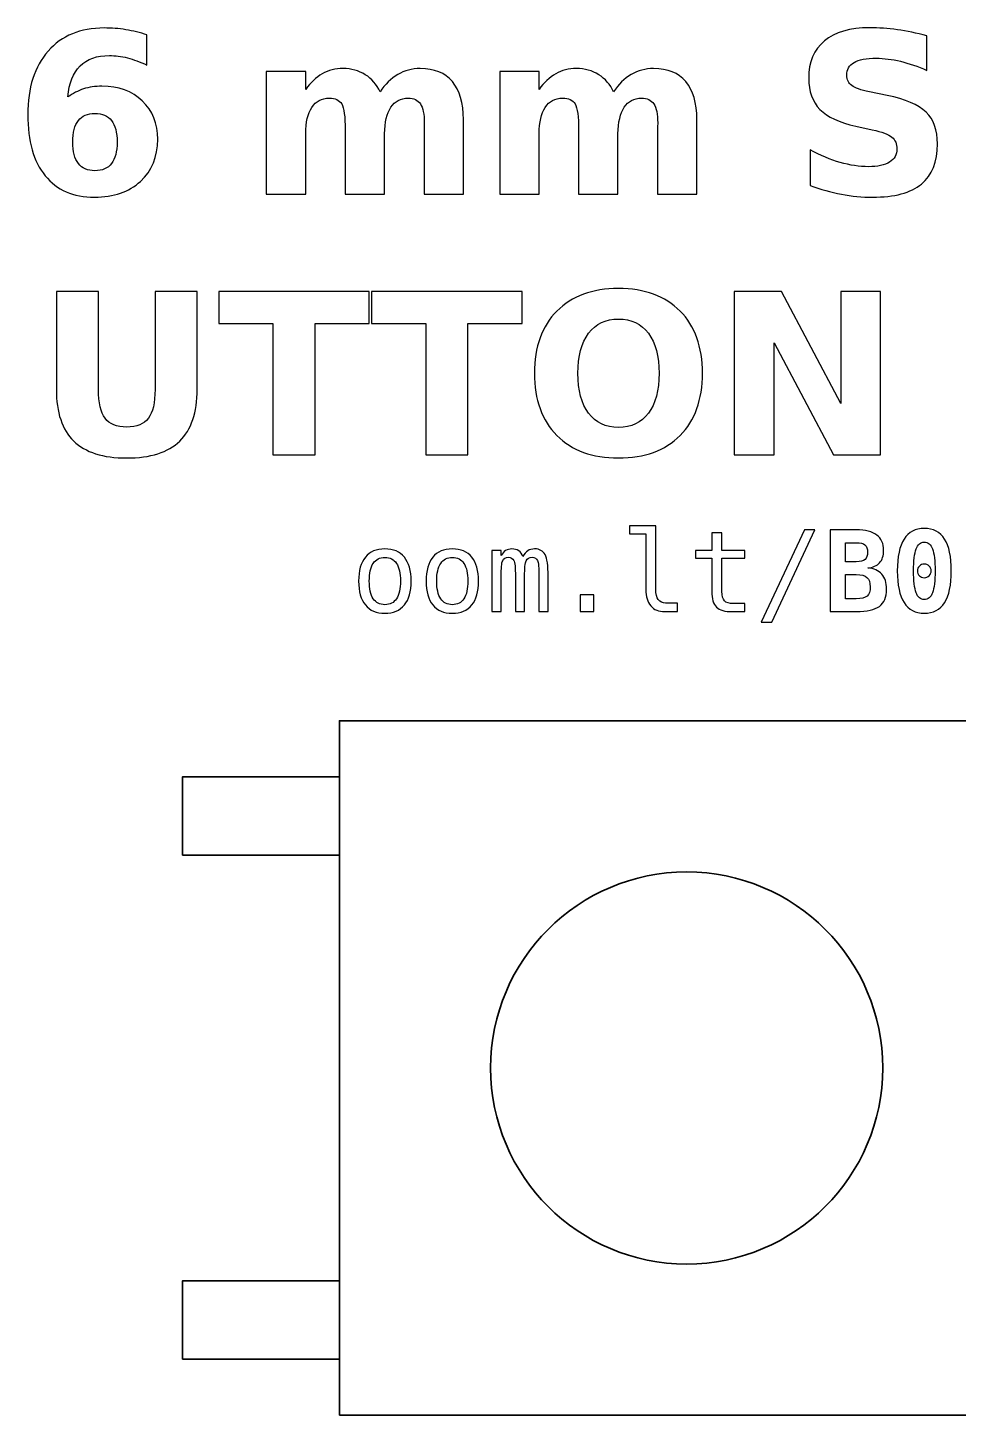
# Model space of a CAD drawing. Header units: centimetres. Extents: x -11.84 to -9.16, y -15.16 to -13.92.
# Drawn here: x -11.088 to -10.258, y -15.16 to -13.921 of the extents above; entities that cross this region are included whole.
import ezdxf

# ---------------------------------------------------------------- set-up
doc = ezdxf.new("R2010")
doc.units = ezdxf.units.CM
doc.header["$MEASUREMENT"] = 0
doc.layers.add('Layer 1', color=7, linetype='Continuous')

msp = doc.modelspace()

# ---------------------------------------------------------------- linework, layer by layer
at = {"layer": 'Layer 1', "color": 7, "lineweight": 35}
for points in [[(-10.81, -15.16), (-10.19, -15.16), (-10.19, -14.54), (-10.81, -14.54), (-10.81, -15.16)], [(-10.95, -14.66), (-10.81, -14.66), (-10.81, -14.59), (-10.95, -14.59), (-10.95, -14.66)], [(-10.95, -15.11), (-10.81, -15.11), (-10.81, -15.04), (-10.95, -15.04), (-10.95, -15.11)]]:
    msp.add_lwpolyline(points, close=True, dxfattribs=at)
at = {"layer": 'Layer 1', "color": 250, "lineweight": 35}
msp.add_ellipse((-10.5, -14.85), major_axis=(0, 0.175), ratio=1, dxfattribs=at)
at = {"layer": 'Layer 1', "color": 250}
for points, knots in [([(-10.98185, -13.92785), (-10.98185, -13.92785), (-10.98185, -13.95482), (-10.98185, -13.95482), (-10.98185, -13.95482), (-10.98805, -13.95188), (-10.99385, -13.94972), (-10.99931, -13.94832), (-10.99931, -13.94832), (-11.00478, -13.94692), (-11.01015, -13.94622), (-11.01535, -13.94622), (-11.01535, -13.94622), (-11.02655, -13.94622), (-11.03525, -13.94932), (-11.04151, -13.95555), (-11.04151, -13.95555), (-11.04775, -13.96175), (-11.05141, -13.97098), (-11.05245, -13.98322), (-11.05245, -13.98322), (-11.04815, -13.98005), (-11.04348, -13.97765), (-11.03848, -13.97605), (-11.03848, -13.97605), (-11.03348, -13.97445), (-11.02801, -13.97365), (-11.02208, -13.97365), (-11.02208, -13.97365), (-11.00718, -13.97365), (-10.99515, -13.97802), (-10.98601, -13.98675), (-10.98601, -13.98675), (-10.97685, -13.99545), (-10.97228, -14.00688), (-10.97228, -14.02102), (-10.97228, -14.02102), (-10.97228, -14.03665), (-10.97738, -14.04915), (-10.98761, -14.05858), (-10.98761, -14.05858), (-10.99781, -14.06798), (-11.01155, -14.07268), (-11.02871, -14.07268), (-11.02871, -14.07268), (-11.04765, -14.07268), (-11.06231, -14.06628), (-11.07271, -14.05348), (-11.07271, -14.05348), (-11.08308, -14.04072), (-11.08828, -14.02255), (-11.08828, -13.99905), (-11.08828, -13.99905), (-11.08828, -13.97498), (-11.08221, -13.95605), (-11.07008, -13.94228), (-11.07008, -13.94228), (-11.05791, -13.92852), (-11.04128, -13.92162), (-11.02011, -13.92162), (-11.02011, -13.92162), (-11.01341, -13.92162), (-11.00691, -13.92215), (-11.00058, -13.92318), (-11.00058, -13.92318), (-10.99428, -13.92422), (-10.98805, -13.92578), (-10.98185, -13.92785)], [0, 0, 0, 0, 0.0588235, 0.0588235, 0.0588235, 0.0588235, 0.1176471, 0.1176471, 0.1176471, 0.1176471, 0.1764706, 0.1764706, 0.1764706, 0.1764706, 0.2352941, 0.2352941, 0.2352941, 0.2352941, 0.2941176, 0.2941176, 0.2941176, 0.2941176, 0.3529412, 0.3529412, 0.3529412, 0.3529412, 0.4117647, 0.4117647, 0.4117647, 0.4117647, 0.4705882, 0.4705882, 0.4705882, 0.4705882, 0.5294118, 0.5294118, 0.5294118, 0.5294118, 0.5882353, 0.5882353, 0.5882353, 0.5882353, 0.6470588, 0.6470588, 0.6470588, 0.6470588, 0.7058824, 0.7058824, 0.7058824, 0.7058824, 0.7647059, 0.7647059, 0.7647059, 0.7647059, 0.8235294, 0.8235294, 0.8235294, 0.8235294, 0.8823529, 0.8823529, 0.8823529, 0.8823529, 0.9411765, 0.9411765, 0.9411765, 0.9411765, 1, 1, 1, 1]), ([(-10.28562, -13.92865), (-10.28562, -13.92865), (-10.28562, -13.95948), (-10.28562, -13.95948), (-10.28562, -13.95948), (-10.29362, -13.95592), (-10.30145, -13.95322), (-10.30905, -13.95138), (-10.30905, -13.95138), (-10.31668, -13.94955), (-10.32388, -13.94865), (-10.33065, -13.94865), (-10.33065, -13.94865), (-10.33962, -13.94865), (-10.34628, -13.94988), (-10.35058, -13.95235), (-10.35058, -13.95235), (-10.35488, -13.95485), (-10.35702, -13.95868), (-10.35702, -13.96388), (-10.35702, -13.96388), (-10.35702, -13.96778), (-10.35558, -13.97085), (-10.35268, -13.97302), (-10.35268, -13.97302), (-10.34978, -13.97518), (-10.34452, -13.97708), (-10.33688, -13.97865), (-10.33688, -13.97865), (-10.33688, -13.97865), (-10.32088, -13.98185), (-10.32088, -13.98185), (-10.32088, -13.98185), (-10.30465, -13.98512), (-10.29315, -13.99005), (-10.28632, -13.99672), (-10.28632, -13.99672), (-10.27948, -14.00335), (-10.27605, -14.01278), (-10.27605, -14.02502), (-10.27605, -14.02502), (-10.27605, -14.04112), (-10.28082, -14.05308), (-10.29035, -14.06092), (-10.29035, -14.06092), (-10.29988, -14.06875), (-10.31445, -14.07268), (-10.33405, -14.07268), (-10.33405, -14.07268), (-10.34332, -14.07268), (-10.35258, -14.07182), (-10.36188, -14.07005), (-10.36188, -14.07005), (-10.37118, -14.06828), (-10.38052, -14.06568), (-10.38982, -14.06225), (-10.38982, -14.06225), (-10.38982, -14.06225), (-10.38982, -14.03052), (-10.38982, -14.03052), (-10.38982, -14.03052), (-10.38052, -14.03545), (-10.37152, -14.03918), (-10.36282, -14.04168), (-10.36282, -14.04168), (-10.35412, -14.04418), (-10.34575, -14.04545), (-10.33768, -14.04545), (-10.33768, -14.04545), (-10.32948, -14.04545), (-10.32318, -14.04408), (-10.31882, -14.04135), (-10.31882, -14.04135), (-10.31445, -14.03862), (-10.31228, -14.03472), (-10.31228, -14.02962), (-10.31228, -14.02962), (-10.31228, -14.02508), (-10.31375, -14.02155), (-10.31672, -14.01908), (-10.31672, -14.01908), (-10.31968, -14.01662), (-10.32558, -14.01438), (-10.33445, -14.01245), (-10.33445, -14.01245), (-10.33445, -14.01245), (-10.34902, -14.00922), (-10.34902, -14.00922), (-10.34902, -14.00922), (-10.36358, -14.00608), (-10.37425, -14.00112), (-10.38098, -13.99428), (-10.38098, -13.99428), (-10.38772, -13.98745), (-10.39108, -13.97822), (-10.39108, -13.96665), (-10.39108, -13.96665), (-10.39108, -13.95212), (-10.38638, -13.94095), (-10.37702, -13.93315), (-10.37702, -13.93315), (-10.36765, -13.92532), (-10.35418, -13.92142), (-10.33658, -13.92142), (-10.33658, -13.92142), (-10.32858, -13.92142), (-10.32035, -13.92202), (-10.31188, -13.92322), (-10.31188, -13.92322), (-10.30342, -13.92442), (-10.29465, -13.92622), (-10.28562, -13.92865)], [0, 0, 0, 0, 0.0357143, 0.0357143, 0.0357143, 0.0357143, 0.0714286, 0.0714286, 0.0714286, 0.0714286, 0.1071429, 0.1071429, 0.1071429, 0.1071429, 0.1428571, 0.1428571, 0.1428571, 0.1428571, 0.1785714, 0.1785714, 0.1785714, 0.1785714, 0.2142857, 0.2142857, 0.2142857, 0.2142857, 0.25, 0.25, 0.25, 0.25, 0.2857143, 0.2857143, 0.2857143, 0.2857143, 0.3214286, 0.3214286, 0.3214286, 0.3214286, 0.3571429, 0.3571429, 0.3571429, 0.3571429, 0.3928571, 0.3928571, 0.3928571, 0.3928571, 0.4285714, 0.4285714, 0.4285714, 0.4285714, 0.4642857, 0.4642857, 0.4642857, 0.4642857, 0.5, 0.5, 0.5, 0.5, 0.5357143, 0.5357143, 0.5357143, 0.5357143, 0.5714286, 0.5714286, 0.5714286, 0.5714286, 0.6071429, 0.6071429, 0.6071429, 0.6071429, 0.6428571, 0.6428571, 0.6428571, 0.6428571, 0.6785714, 0.6785714, 0.6785714, 0.6785714, 0.7142857, 0.7142857, 0.7142857, 0.7142857, 0.75, 0.75, 0.75, 0.75, 0.7857143, 0.7857143, 0.7857143, 0.7857143, 0.8214286, 0.8214286, 0.8214286, 0.8214286, 0.8571429, 0.8571429, 0.8571429, 0.8571429, 0.8928571, 0.8928571, 0.8928571, 0.8928571, 0.9285714, 0.9285714, 0.9285714, 0.9285714, 0.9642857, 0.9642857, 0.9642857, 0.9642857, 1, 1, 1, 1]), ([(-10.77371, -13.97865), (-10.76928, -13.97188), (-10.76405, -13.96672), (-10.75795, -13.96318), (-10.75795, -13.96318), (-10.75185, -13.95962), (-10.74518, -13.95785), (-10.73788, -13.95785), (-10.73788, -13.95785), (-10.72531, -13.95785), (-10.71575, -13.96172), (-10.70918, -13.96948), (-10.70918, -13.96948), (-10.70261, -13.97722), (-10.69931, -13.98848), (-10.69931, -14.00325), (-10.69931, -14.00325), (-10.69931, -14.00325), (-10.69931, -14.06985), (-10.69931, -14.06985), (-10.69931, -14.06985), (-10.69931, -14.06985), (-10.73448, -14.06985), (-10.73448, -14.06985), (-10.73448, -14.06985), (-10.73448, -14.06985), (-10.73448, -14.01282), (-10.73448, -14.01282), (-10.73448, -14.01282), (-10.73441, -14.01198), (-10.73438, -14.01112), (-10.73435, -14.01018), (-10.73435, -14.01018), (-10.73431, -14.00928), (-10.73428, -14.00798), (-10.73428, -14.00628), (-10.73428, -14.00628), (-10.73428, -13.99855), (-10.73541, -13.99292), (-10.73771, -13.98945), (-10.73771, -13.98945), (-10.73998, -13.98595), (-10.74365, -13.98422), (-10.74871, -13.98422), (-10.74871, -13.98422), (-10.75538, -13.98422), (-10.76048, -13.98695), (-10.76411, -13.99242), (-10.76411, -13.99242), (-10.76771, -13.99788), (-10.76958, -14.00578), (-10.76971, -14.01615), (-10.76971, -14.01615), (-10.76971, -14.01615), (-10.76971, -14.06985), (-10.76971, -14.06985), (-10.76971, -14.06985), (-10.76971, -14.06985), (-10.80488, -14.06985), (-10.80488, -14.06985), (-10.80488, -14.06985), (-10.80488, -14.06985), (-10.80488, -14.01282), (-10.80488, -14.01282), (-10.80488, -14.01282), (-10.80488, -14.00072), (-10.80591, -13.99292), (-10.80801, -13.98945), (-10.80801, -13.98945), (-10.81008, -13.98595), (-10.81378, -13.98422), (-10.81911, -13.98422), (-10.81911, -13.98422), (-10.82585, -13.98422), (-10.83101, -13.98698), (-10.83465, -13.99248), (-10.83465, -13.99248), (-10.83828, -13.99798), (-10.84011, -14.00582), (-10.84011, -14.01605), (-10.84011, -14.01605), (-10.84011, -14.01605), (-10.84011, -14.06985), (-10.84011, -14.06985), (-10.84011, -14.06985), (-10.84011, -14.06985), (-10.87528, -14.06985), (-10.87528, -14.06985), (-10.87528, -14.06985), (-10.87528, -14.06985), (-10.87528, -13.96048), (-10.87528, -13.96048), (-10.87528, -13.96048), (-10.87528, -13.96048), (-10.84011, -13.96048), (-10.84011, -13.96048), (-10.84011, -13.96048), (-10.84011, -13.96048), (-10.84011, -13.97652), (-10.84011, -13.97652), (-10.84011, -13.97652), (-10.83581, -13.97032), (-10.83088, -13.96568), (-10.82531, -13.96255), (-10.82531, -13.96255), (-10.81975, -13.95942), (-10.81361, -13.95785), (-10.80691, -13.95785), (-10.80691, -13.95785), (-10.79938, -13.95785), (-10.79268, -13.95968), (-10.78691, -13.96332), (-10.78691, -13.96332), (-10.78111, -13.96698), (-10.77671, -13.97208), (-10.77371, -13.97865)], [0, 0, 0, 0, 0.0344828, 0.0344828, 0.0344828, 0.0344828, 0.0689655, 0.0689655, 0.0689655, 0.0689655, 0.1034483, 0.1034483, 0.1034483, 0.1034483, 0.137931, 0.137931, 0.137931, 0.137931, 0.1724138, 0.1724138, 0.1724138, 0.1724138, 0.2068966, 0.2068966, 0.2068966, 0.2068966, 0.2413793, 0.2413793, 0.2413793, 0.2413793, 0.2758621, 0.2758621, 0.2758621, 0.2758621, 0.3103448, 0.3103448, 0.3103448, 0.3103448, 0.3448276, 0.3448276, 0.3448276, 0.3448276, 0.3793103, 0.3793103, 0.3793103, 0.3793103, 0.4137931, 0.4137931, 0.4137931, 0.4137931, 0.4482759, 0.4482759, 0.4482759, 0.4482759, 0.4827586, 0.4827586, 0.4827586, 0.4827586, 0.5172414, 0.5172414, 0.5172414, 0.5172414, 0.5517241, 0.5517241, 0.5517241, 0.5517241, 0.5862069, 0.5862069, 0.5862069, 0.5862069, 0.6206897, 0.6206897, 0.6206897, 0.6206897, 0.6551724, 0.6551724, 0.6551724, 0.6551724, 0.6896552, 0.6896552, 0.6896552, 0.6896552, 0.7241379, 0.7241379, 0.7241379, 0.7241379, 0.7586207, 0.7586207, 0.7586207, 0.7586207, 0.7931034, 0.7931034, 0.7931034, 0.7931034, 0.8275862, 0.8275862, 0.8275862, 0.8275862, 0.862069, 0.862069, 0.862069, 0.862069, 0.8965517, 0.8965517, 0.8965517, 0.8965517, 0.9310345, 0.9310345, 0.9310345, 0.9310345, 0.9655172, 0.9655172, 0.9655172, 0.9655172, 1, 1, 1, 1]), ([(-10.56531, -13.97865), (-10.56088, -13.97188), (-10.55565, -13.96672), (-10.54955, -13.96318), (-10.54955, -13.96318), (-10.54345, -13.95962), (-10.53678, -13.95785), (-10.52948, -13.95785), (-10.52948, -13.95785), (-10.51691, -13.95785), (-10.50735, -13.96172), (-10.50078, -13.96948), (-10.50078, -13.96948), (-10.49421, -13.97722), (-10.49091, -13.98848), (-10.49091, -14.00325), (-10.49091, -14.00325), (-10.49091, -14.00325), (-10.49091, -14.06985), (-10.49091, -14.06985), (-10.49091, -14.06985), (-10.49091, -14.06985), (-10.52608, -14.06985), (-10.52608, -14.06985), (-10.52608, -14.06985), (-10.52608, -14.06985), (-10.52608, -14.01282), (-10.52608, -14.01282), (-10.52608, -14.01282), (-10.52601, -14.01198), (-10.52598, -14.01112), (-10.52595, -14.01018), (-10.52595, -14.01018), (-10.52591, -14.00928), (-10.52588, -14.00798), (-10.52588, -14.00628), (-10.52588, -14.00628), (-10.52588, -13.99855), (-10.52701, -13.99292), (-10.52931, -13.98945), (-10.52931, -13.98945), (-10.53158, -13.98595), (-10.53525, -13.98422), (-10.54031, -13.98422), (-10.54031, -13.98422), (-10.54698, -13.98422), (-10.55208, -13.98695), (-10.55571, -13.99242), (-10.55571, -13.99242), (-10.55931, -13.99788), (-10.56118, -14.00578), (-10.56131, -14.01615), (-10.56131, -14.01615), (-10.56131, -14.01615), (-10.56131, -14.06985), (-10.56131, -14.06985), (-10.56131, -14.06985), (-10.56131, -14.06985), (-10.59648, -14.06985), (-10.59648, -14.06985), (-10.59648, -14.06985), (-10.59648, -14.06985), (-10.59648, -14.01282), (-10.59648, -14.01282), (-10.59648, -14.01282), (-10.59648, -14.00072), (-10.59751, -13.99292), (-10.59961, -13.98945), (-10.59961, -13.98945), (-10.60168, -13.98595), (-10.60538, -13.98422), (-10.61071, -13.98422), (-10.61071, -13.98422), (-10.61745, -13.98422), (-10.62261, -13.98698), (-10.62625, -13.99248), (-10.62625, -13.99248), (-10.62988, -13.99798), (-10.63171, -14.00582), (-10.63171, -14.01605), (-10.63171, -14.01605), (-10.63171, -14.01605), (-10.63171, -14.06985), (-10.63171, -14.06985), (-10.63171, -14.06985), (-10.63171, -14.06985), (-10.66688, -14.06985), (-10.66688, -14.06985), (-10.66688, -14.06985), (-10.66688, -14.06985), (-10.66688, -13.96048), (-10.66688, -13.96048), (-10.66688, -13.96048), (-10.66688, -13.96048), (-10.63171, -13.96048), (-10.63171, -13.96048), (-10.63171, -13.96048), (-10.63171, -13.96048), (-10.63171, -13.97652), (-10.63171, -13.97652), (-10.63171, -13.97652), (-10.62741, -13.97032), (-10.62248, -13.96568), (-10.61691, -13.96255), (-10.61691, -13.96255), (-10.61135, -13.95942), (-10.60521, -13.95785), (-10.59851, -13.95785), (-10.59851, -13.95785), (-10.59098, -13.95785), (-10.58428, -13.95968), (-10.57851, -13.96332), (-10.57851, -13.96332), (-10.57271, -13.96698), (-10.56831, -13.97208), (-10.56531, -13.97865)], [0, 0, 0, 0, 0.0344828, 0.0344828, 0.0344828, 0.0344828, 0.0689655, 0.0689655, 0.0689655, 0.0689655, 0.1034483, 0.1034483, 0.1034483, 0.1034483, 0.137931, 0.137931, 0.137931, 0.137931, 0.1724138, 0.1724138, 0.1724138, 0.1724138, 0.2068966, 0.2068966, 0.2068966, 0.2068966, 0.2413793, 0.2413793, 0.2413793, 0.2413793, 0.2758621, 0.2758621, 0.2758621, 0.2758621, 0.3103448, 0.3103448, 0.3103448, 0.3103448, 0.3448276, 0.3448276, 0.3448276, 0.3448276, 0.3793103, 0.3793103, 0.3793103, 0.3793103, 0.4137931, 0.4137931, 0.4137931, 0.4137931, 0.4482759, 0.4482759, 0.4482759, 0.4482759, 0.4827586, 0.4827586, 0.4827586, 0.4827586, 0.5172414, 0.5172414, 0.5172414, 0.5172414, 0.5517241, 0.5517241, 0.5517241, 0.5517241, 0.5862069, 0.5862069, 0.5862069, 0.5862069, 0.6206897, 0.6206897, 0.6206897, 0.6206897, 0.6551724, 0.6551724, 0.6551724, 0.6551724, 0.6896552, 0.6896552, 0.6896552, 0.6896552, 0.7241379, 0.7241379, 0.7241379, 0.7241379, 0.7586207, 0.7586207, 0.7586207, 0.7586207, 0.7931034, 0.7931034, 0.7931034, 0.7931034, 0.8275862, 0.8275862, 0.8275862, 0.8275862, 0.862069, 0.862069, 0.862069, 0.862069, 0.8965517, 0.8965517, 0.8965517, 0.8965517, 0.9310345, 0.9310345, 0.9310345, 0.9310345, 0.9655172, 0.9655172, 0.9655172, 0.9655172, 1, 1, 1, 1]), ([(-11.02831, -13.99788), (-11.03491, -13.99788), (-11.03985, -14.00002), (-11.04311, -14.00428), (-11.04311, -14.00428), (-11.04641, -14.00855), (-11.04805, -14.01495), (-11.04805, -14.02345), (-11.04805, -14.02345), (-11.04805, -14.03198), (-11.04641, -14.03838), (-11.04311, -14.04265), (-11.04311, -14.04265), (-11.03985, -14.04692), (-11.03491, -14.04905), (-11.02831, -14.04905), (-11.02831, -14.04905), (-11.02168, -14.04905), (-11.01671, -14.04692), (-11.01345, -14.04265), (-11.01345, -14.04265), (-11.01015, -14.03838), (-11.00851, -14.03198), (-11.00851, -14.02345), (-11.00851, -14.02345), (-11.00851, -14.01495), (-11.01015, -14.00855), (-11.01345, -14.00428), (-11.01345, -14.00428), (-11.01671, -14.00002), (-11.02168, -13.99788), (-11.02831, -13.99788)], [0, 0, 0, 0, 0.125, 0.125, 0.125, 0.125, 0.25, 0.25, 0.25, 0.25, 0.375, 0.375, 0.375, 0.375, 0.5, 0.5, 0.5, 0.5, 0.625, 0.625, 0.625, 0.625, 0.75, 0.75, 0.75, 0.75, 0.875, 0.875, 0.875, 0.875, 1, 1, 1, 1]), ([(-11.06275, -14.15685), (-11.06275, -14.15685), (-11.02515, -14.15685), (-11.02515, -14.15685), (-11.02515, -14.15685), (-11.02515, -14.15685), (-11.02515, -14.24425), (-11.02515, -14.24425), (-11.02515, -14.24425), (-11.02515, -14.25628), (-11.02319, -14.26492), (-11.01925, -14.27008), (-11.01925, -14.27008), (-11.01532, -14.27525), (-11.00889, -14.27785), (-10.99995, -14.27785), (-10.99995, -14.27785), (-10.99095, -14.27785), (-10.98449, -14.27525), (-10.98055, -14.27008), (-10.98055, -14.27008), (-10.97662, -14.26492), (-10.97465, -14.25628), (-10.97465, -14.24425), (-10.97465, -14.24425), (-10.97465, -14.24425), (-10.97465, -14.15685), (-10.97465, -14.15685), (-10.97465, -14.15685), (-10.97465, -14.15685), (-10.93705, -14.15685), (-10.93705, -14.15685), (-10.93705, -14.15685), (-10.93705, -14.15685), (-10.93705, -14.24425), (-10.93705, -14.24425), (-10.93705, -14.24425), (-10.93705, -14.26488), (-10.94222, -14.28025), (-10.95259, -14.29035), (-10.95259, -14.29035), (-10.96292, -14.30045), (-10.97872, -14.30548), (-10.99995, -14.30548), (-10.99995, -14.30548), (-11.02112, -14.30548), (-11.03689, -14.30045), (-11.04722, -14.29035), (-11.04722, -14.29035), (-11.05759, -14.28025), (-11.06275, -14.26488), (-11.06275, -14.24425), (-11.06275, -14.24425), (-11.06275, -14.24425), (-11.06275, -14.15685), (-11.06275, -14.15685)], [0, 0, 0, 0, 0.0714286, 0.0714286, 0.0714286, 0.0714286, 0.1428571, 0.1428571, 0.1428571, 0.1428571, 0.2142857, 0.2142857, 0.2142857, 0.2142857, 0.2857143, 0.2857143, 0.2857143, 0.2857143, 0.3571429, 0.3571429, 0.3571429, 0.3571429, 0.4285714, 0.4285714, 0.4285714, 0.4285714, 0.5, 0.5, 0.5, 0.5, 0.5714286, 0.5714286, 0.5714286, 0.5714286, 0.6428571, 0.6428571, 0.6428571, 0.6428571, 0.7142857, 0.7142857, 0.7142857, 0.7142857, 0.7857143, 0.7857143, 0.7857143, 0.7857143, 0.8571429, 0.8571429, 0.8571429, 0.8571429, 0.9285714, 0.9285714, 0.9285714, 0.9285714, 1, 1, 1, 1]), ([(-10.91775, -14.15685), (-10.91775, -14.15685), (-10.78339, -14.15685), (-10.78339, -14.15685), (-10.78339, -14.15685), (-10.78339, -14.15685), (-10.78339, -14.18528), (-10.78339, -14.18528), (-10.78339, -14.18528), (-10.78339, -14.18528), (-10.83172, -14.18528), (-10.83172, -14.18528), (-10.83172, -14.18528), (-10.83172, -14.18528), (-10.83172, -14.30265), (-10.83172, -14.30265), (-10.83172, -14.30265), (-10.83172, -14.30265), (-10.86932, -14.30265), (-10.86932, -14.30265), (-10.86932, -14.30265), (-10.86932, -14.30265), (-10.86932, -14.18528), (-10.86932, -14.18528), (-10.86932, -14.18528), (-10.86932, -14.18528), (-10.91775, -14.18528), (-10.91775, -14.18528), (-10.91775, -14.18528), (-10.91775, -14.18528), (-10.91775, -14.15685), (-10.91775, -14.15685)], [0, 0, 0, 0, 0.125, 0.125, 0.125, 0.125, 0.25, 0.25, 0.25, 0.25, 0.375, 0.375, 0.375, 0.375, 0.5, 0.5, 0.5, 0.5, 0.625, 0.625, 0.625, 0.625, 0.75, 0.75, 0.75, 0.75, 0.875, 0.875, 0.875, 0.875, 1, 1, 1, 1]), ([(-10.78132, -14.15685), (-10.78132, -14.15685), (-10.64696, -14.15685), (-10.64696, -14.15685), (-10.64696, -14.15685), (-10.64696, -14.15685), (-10.64696, -14.18528), (-10.64696, -14.18528), (-10.64696, -14.18528), (-10.64696, -14.18528), (-10.69529, -14.18528), (-10.69529, -14.18528), (-10.69529, -14.18528), (-10.69529, -14.18528), (-10.69529, -14.30265), (-10.69529, -14.30265), (-10.69529, -14.30265), (-10.69529, -14.30265), (-10.73289, -14.30265), (-10.73289, -14.30265), (-10.73289, -14.30265), (-10.73289, -14.30265), (-10.73289, -14.18528), (-10.73289, -14.18528), (-10.73289, -14.18528), (-10.73289, -14.18528), (-10.78132, -14.18528), (-10.78132, -14.18528), (-10.78132, -14.18528), (-10.78132, -14.18528), (-10.78132, -14.15685), (-10.78132, -14.15685)], [0, 0, 0, 0, 0.125, 0.125, 0.125, 0.125, 0.25, 0.25, 0.25, 0.25, 0.375, 0.375, 0.375, 0.375, 0.5, 0.5, 0.5, 0.5, 0.625, 0.625, 0.625, 0.625, 0.75, 0.75, 0.75, 0.75, 0.875, 0.875, 0.875, 0.875, 1, 1, 1, 1]), ([(-10.56089, -14.15422), (-10.53746, -14.15422), (-10.51909, -14.16092), (-10.50583, -14.17435), (-10.50583, -14.17435), (-10.49253, -14.18775), (-10.48589, -14.20625), (-10.48589, -14.22988), (-10.48589, -14.22988), (-10.48589, -14.25345), (-10.49253, -14.27195), (-10.50583, -14.28535), (-10.50583, -14.28535), (-10.51909, -14.29878), (-10.53746, -14.30548), (-10.56089, -14.30548), (-10.56089, -14.30548), (-10.58426, -14.30548), (-10.60259, -14.29878), (-10.61593, -14.28535), (-10.61593, -14.28535), (-10.62923, -14.27195), (-10.63589, -14.25345), (-10.63589, -14.22988), (-10.63589, -14.22988), (-10.63589, -14.20625), (-10.62923, -14.18775), (-10.61593, -14.17435), (-10.61593, -14.17435), (-10.60259, -14.16092), (-10.58426, -14.15422), (-10.56089, -14.15422)], [0, 0, 0, 0, 0.125, 0.125, 0.125, 0.125, 0.25, 0.25, 0.25, 0.25, 0.375, 0.375, 0.375, 0.375, 0.5, 0.5, 0.5, 0.5, 0.625, 0.625, 0.625, 0.625, 0.75, 0.75, 0.75, 0.75, 0.875, 0.875, 0.875, 0.875, 1, 1, 1, 1]), ([(-10.45746, -14.15685), (-10.45746, -14.15685), (-10.41546, -14.15685), (-10.41546, -14.15685), (-10.41546, -14.15685), (-10.41546, -14.15685), (-10.36243, -14.25685), (-10.36243, -14.25685), (-10.36243, -14.25685), (-10.36243, -14.25685), (-10.36243, -14.15685), (-10.36243, -14.15685), (-10.36243, -14.15685), (-10.36243, -14.15685), (-10.3268, -14.15685), (-10.3268, -14.15685), (-10.3268, -14.15685), (-10.3268, -14.15685), (-10.3268, -14.30265), (-10.3268, -14.30265), (-10.3268, -14.30265), (-10.3268, -14.30265), (-10.3688, -14.30265), (-10.3688, -14.30265), (-10.3688, -14.30265), (-10.3688, -14.30265), (-10.42183, -14.20265), (-10.42183, -14.20265), (-10.42183, -14.20265), (-10.42183, -14.20265), (-10.42183, -14.30265), (-10.42183, -14.30265), (-10.42183, -14.30265), (-10.42183, -14.30265), (-10.45746, -14.30265), (-10.45746, -14.30265), (-10.45746, -14.30265), (-10.45746, -14.30265), (-10.45746, -14.15685), (-10.45746, -14.15685)], [0, 0, 0, 0, 0.1, 0.1, 0.1, 0.1, 0.2, 0.2, 0.2, 0.2, 0.3, 0.3, 0.3, 0.3, 0.4, 0.4, 0.4, 0.4, 0.5, 0.5, 0.5, 0.5, 0.6, 0.6, 0.6, 0.6, 0.7, 0.7, 0.7, 0.7, 0.8, 0.8, 0.8, 0.8, 0.9, 0.9, 0.9, 0.9, 1, 1, 1, 1]), ([(-10.56089, -14.18145), (-10.57236, -14.18145), (-10.58123, -14.18568), (-10.58756, -14.19415), (-10.58756, -14.19415), (-10.59386, -14.20262), (-10.59703, -14.21452), (-10.59703, -14.22988), (-10.59703, -14.22988), (-10.59703, -14.24522), (-10.59386, -14.25708), (-10.58756, -14.26555), (-10.58756, -14.26555), (-10.58123, -14.27402), (-10.57236, -14.27825), (-10.56089, -14.27825), (-10.56089, -14.27825), (-10.54936, -14.27825), (-10.54046, -14.27402), (-10.53413, -14.26555), (-10.53413, -14.26555), (-10.52783, -14.25708), (-10.52466, -14.24522), (-10.52466, -14.22988), (-10.52466, -14.22988), (-10.52466, -14.21452), (-10.52783, -14.20262), (-10.53413, -14.19415), (-10.53413, -14.19415), (-10.54046, -14.18568), (-10.54936, -14.18145), (-10.56089, -14.18145)], [0, 0, 0, 0, 0.125, 0.125, 0.125, 0.125, 0.25, 0.25, 0.25, 0.25, 0.375, 0.375, 0.375, 0.375, 0.5, 0.5, 0.5, 0.5, 0.625, 0.625, 0.625, 0.625, 0.75, 0.75, 0.75, 0.75, 0.875, 0.875, 0.875, 0.875, 1, 1, 1, 1]), ([(-10.52753, -14.42282), (-10.52753, -14.42686), (-10.5268, -14.42989), (-10.52531, -14.43194), (-10.52531, -14.43194), (-10.52383, -14.43399), (-10.52165, -14.43502), (-10.51875, -14.43502), (-10.51875, -14.43502), (-10.51875, -14.43502), (-10.50825, -14.43502), (-10.50825, -14.43502), (-10.50825, -14.43502), (-10.50825, -14.43502), (-10.50825, -14.44264), (-10.50825, -14.44264), (-10.50825, -14.44264), (-10.50825, -14.44264), (-10.51961, -14.44264), (-10.51961, -14.44264), (-10.51961, -14.44264), (-10.525, -14.44264), (-10.52915, -14.44091), (-10.5321, -14.43746), (-10.5321, -14.43746), (-10.53505, -14.43401), (-10.53651, -14.42912), (-10.53651, -14.42282), (-10.53651, -14.42282), (-10.53651, -14.42282), (-10.53651, -14.37316), (-10.53651, -14.37316), (-10.53651, -14.37316), (-10.53651, -14.37316), (-10.55091, -14.37316), (-10.55091, -14.37316), (-10.55091, -14.37316), (-10.55091, -14.37316), (-10.55091, -14.36612), (-10.55091, -14.36612), (-10.55091, -14.36612), (-10.55091, -14.36612), (-10.52753, -14.36612), (-10.52753, -14.36612), (-10.52753, -14.36612), (-10.52753, -14.36612), (-10.52753, -14.42282), (-10.52753, -14.42282)], [0, 0, 0, 0, 0.0833333, 0.0833333, 0.0833333, 0.0833333, 0.1666667, 0.1666667, 0.1666667, 0.1666667, 0.25, 0.25, 0.25, 0.25, 0.3333333, 0.3333333, 0.3333333, 0.3333333, 0.4166667, 0.4166667, 0.4166667, 0.4166667, 0.5, 0.5, 0.5, 0.5, 0.5833333, 0.5833333, 0.5833333, 0.5833333, 0.6666667, 0.6666667, 0.6666667, 0.6666667, 0.75, 0.75, 0.75, 0.75, 0.8333333, 0.8333333, 0.8333333, 0.8333333, 0.9166667, 0.9166667, 0.9166667, 0.9166667, 1, 1, 1, 1]), ([(-10.46855, -14.37242), (-10.46855, -14.37242), (-10.46855, -14.38796), (-10.46855, -14.38796), (-10.46855, -14.38796), (-10.46855, -14.38796), (-10.44813, -14.38796), (-10.44813, -14.38796), (-10.44813, -14.38796), (-10.44813, -14.38796), (-10.44813, -14.39494), (-10.44813, -14.39494), (-10.44813, -14.39494), (-10.44813, -14.39494), (-10.46855, -14.39494), (-10.46855, -14.39494), (-10.46855, -14.39494), (-10.46855, -14.39494), (-10.46855, -14.42462), (-10.46855, -14.42462), (-10.46855, -14.42462), (-10.46855, -14.42866), (-10.46778, -14.43147), (-10.46625, -14.43306), (-10.46625, -14.43306), (-10.46471, -14.43466), (-10.46205, -14.43546), (-10.45825, -14.43546), (-10.45825, -14.43546), (-10.45825, -14.43546), (-10.44813, -14.43546), (-10.44813, -14.43546), (-10.44813, -14.43546), (-10.44813, -14.43546), (-10.44813, -14.44264), (-10.44813, -14.44264), (-10.44813, -14.44264), (-10.44813, -14.44264), (-10.45911, -14.44264), (-10.45911, -14.44264), (-10.45911, -14.44264), (-10.46586, -14.44264), (-10.47061, -14.44129), (-10.47338, -14.43859), (-10.47338, -14.43859), (-10.47615, -14.43589), (-10.47753, -14.43122), (-10.47753, -14.42462), (-10.47753, -14.42462), (-10.47753, -14.42462), (-10.47753, -14.39494), (-10.47753, -14.39494), (-10.47753, -14.39494), (-10.47753, -14.39494), (-10.49213, -14.39494), (-10.49213, -14.39494), (-10.49213, -14.39494), (-10.49213, -14.39494), (-10.49213, -14.38796), (-10.49213, -14.38796), (-10.49213, -14.38796), (-10.49213, -14.38796), (-10.47753, -14.38796), (-10.47753, -14.38796), (-10.47753, -14.38796), (-10.47753, -14.38796), (-10.47753, -14.37242), (-10.47753, -14.37242), (-10.47753, -14.37242), (-10.47753, -14.37242), (-10.46855, -14.37242), (-10.46855, -14.37242)], [0, 0, 0, 0, 0.0555556, 0.0555556, 0.0555556, 0.0555556, 0.1111111, 0.1111111, 0.1111111, 0.1111111, 0.1666667, 0.1666667, 0.1666667, 0.1666667, 0.2222222, 0.2222222, 0.2222222, 0.2222222, 0.2777778, 0.2777778, 0.2777778, 0.2777778, 0.3333333, 0.3333333, 0.3333333, 0.3333333, 0.3888889, 0.3888889, 0.3888889, 0.3888889, 0.4444444, 0.4444444, 0.4444444, 0.4444444, 0.5, 0.5, 0.5, 0.5, 0.5555556, 0.5555556, 0.5555556, 0.5555556, 0.6111111, 0.6111111, 0.6111111, 0.6111111, 0.6666667, 0.6666667, 0.6666667, 0.6666667, 0.7222222, 0.7222222, 0.7222222, 0.7222222, 0.7777778, 0.7777778, 0.7777778, 0.7777778, 0.8333333, 0.8333333, 0.8333333, 0.8333333, 0.8888889, 0.8888889, 0.8888889, 0.8888889, 0.9444444, 0.9444444, 0.9444444, 0.9444444, 1, 1, 1, 1]), ([(-10.39491, -14.36974), (-10.39491, -14.36974), (-10.38563, -14.36974), (-10.38563, -14.36974), (-10.38563, -14.36974), (-10.38563, -14.36974), (-10.42401, -14.45192), (-10.42401, -14.45192), (-10.42401, -14.45192), (-10.42401, -14.45192), (-10.43335, -14.45192), (-10.43335, -14.45192), (-10.43335, -14.45192), (-10.43335, -14.45192), (-10.39491, -14.36974), (-10.39491, -14.36974)], [0, 0, 0, 0, 0.25, 0.25, 0.25, 0.25, 0.5, 0.5, 0.5, 0.5, 0.75, 0.75, 0.75, 0.75, 1, 1, 1, 1]), ([(-10.37203, -14.36964), (-10.37203, -14.36964), (-10.34855, -14.36964), (-10.34855, -14.36964), (-10.34855, -14.36964), (-10.34043, -14.36964), (-10.33435, -14.37117), (-10.33026, -14.37426), (-10.33026, -14.37426), (-10.32618, -14.37732), (-10.32413, -14.38192), (-10.32413, -14.38804), (-10.32413, -14.38804), (-10.32413, -14.39274), (-10.32533, -14.39639), (-10.32775, -14.39902), (-10.32775, -14.39902), (-10.33015, -14.40167), (-10.33368, -14.40319), (-10.33833, -14.40362), (-10.33833, -14.40362), (-10.33276, -14.40417), (-10.32858, -14.40604), (-10.32576, -14.40924), (-10.32576, -14.40924), (-10.32295, -14.41242), (-10.32155, -14.41689), (-10.32155, -14.42262), (-10.32155, -14.42262), (-10.32155, -14.42966), (-10.32366, -14.43474), (-10.3279, -14.43791), (-10.3279, -14.43791), (-10.33213, -14.44106), (-10.33901, -14.44264), (-10.34855, -14.44264), (-10.34855, -14.44264), (-10.34855, -14.44264), (-10.37203, -14.44264), (-10.37203, -14.44264), (-10.37203, -14.44264), (-10.37203, -14.44264), (-10.37203, -14.36964), (-10.37203, -14.36964)], [0, 0, 0, 0, 0.0909091, 0.0909091, 0.0909091, 0.0909091, 0.1818182, 0.1818182, 0.1818182, 0.1818182, 0.2727273, 0.2727273, 0.2727273, 0.2727273, 0.3636364, 0.3636364, 0.3636364, 0.3636364, 0.4545455, 0.4545455, 0.4545455, 0.4545455, 0.5454545, 0.5454545, 0.5454545, 0.5454545, 0.6363636, 0.6363636, 0.6363636, 0.6363636, 0.7272727, 0.7272727, 0.7272727, 0.7272727, 0.8181818, 0.8181818, 0.8181818, 0.8181818, 0.9090909, 0.9090909, 0.9090909, 0.9090909, 1, 1, 1, 1]), ([(-10.31193, -14.40626), (-10.31193, -14.39364), (-10.30993, -14.38417), (-10.30593, -14.37787), (-10.30593, -14.37787), (-10.30191, -14.37157), (-10.2959, -14.36842), (-10.28785, -14.36842), (-10.28785, -14.36842), (-10.27978, -14.36842), (-10.27375, -14.37156), (-10.26973, -14.37784), (-10.26973, -14.37784), (-10.26573, -14.38412), (-10.26373, -14.39361), (-10.26373, -14.40626), (-10.26373, -14.40626), (-10.26373, -14.41889), (-10.26573, -14.42836), (-10.26973, -14.43464), (-10.26973, -14.43464), (-10.27375, -14.44092), (-10.27978, -14.44406), (-10.28785, -14.44406), (-10.28785, -14.44406), (-10.2959, -14.44406), (-10.30191, -14.44091), (-10.30593, -14.43461), (-10.30593, -14.43461), (-10.30993, -14.42831), (-10.31193, -14.41886), (-10.31193, -14.40626)], [0, 0, 0, 0, 0.125, 0.125, 0.125, 0.125, 0.25, 0.25, 0.25, 0.25, 0.375, 0.375, 0.375, 0.375, 0.5, 0.5, 0.5, 0.5, 0.625, 0.625, 0.625, 0.625, 0.75, 0.75, 0.75, 0.75, 0.875, 0.875, 0.875, 0.875, 1, 1, 1, 1]), ([(-10.76945, -14.38664), (-10.76186, -14.38664), (-10.75606, -14.38909), (-10.75205, -14.39401), (-10.75205, -14.39401), (-10.74803, -14.39892), (-10.74601, -14.40604), (-10.74601, -14.41534), (-10.74601, -14.41534), (-10.74601, -14.42469), (-10.74801, -14.43181), (-10.75201, -14.43671), (-10.75201, -14.43671), (-10.75603, -14.44161), (-10.76183, -14.44406), (-10.76945, -14.44406), (-10.76945, -14.44406), (-10.77705, -14.44406), (-10.78283, -14.44161), (-10.78685, -14.43671), (-10.78685, -14.43671), (-10.79085, -14.43181), (-10.79285, -14.42469), (-10.79285, -14.41534), (-10.79285, -14.41534), (-10.79285, -14.40604), (-10.79085, -14.39892), (-10.78685, -14.39401), (-10.78685, -14.39401), (-10.78283, -14.38909), (-10.77705, -14.38664), (-10.76945, -14.38664)], [0, 0, 0, 0, 0.125, 0.125, 0.125, 0.125, 0.25, 0.25, 0.25, 0.25, 0.375, 0.375, 0.375, 0.375, 0.5, 0.5, 0.5, 0.5, 0.625, 0.625, 0.625, 0.625, 0.75, 0.75, 0.75, 0.75, 0.875, 0.875, 0.875, 0.875, 1, 1, 1, 1]), ([(-10.70925, -14.38664), (-10.70166, -14.38664), (-10.69586, -14.38909), (-10.69185, -14.39401), (-10.69185, -14.39401), (-10.68783, -14.39892), (-10.68581, -14.40604), (-10.68581, -14.41534), (-10.68581, -14.41534), (-10.68581, -14.42469), (-10.68781, -14.43181), (-10.69181, -14.43671), (-10.69181, -14.43671), (-10.69583, -14.44161), (-10.70163, -14.44406), (-10.70925, -14.44406), (-10.70925, -14.44406), (-10.71685, -14.44406), (-10.72263, -14.44161), (-10.72665, -14.43671), (-10.72665, -14.43671), (-10.73065, -14.43181), (-10.73265, -14.42469), (-10.73265, -14.41534), (-10.73265, -14.41534), (-10.73265, -14.40604), (-10.73065, -14.39892), (-10.72665, -14.39401), (-10.72665, -14.39401), (-10.72263, -14.38909), (-10.71685, -14.38664), (-10.70925, -14.38664)], [0, 0, 0, 0, 0.125, 0.125, 0.125, 0.125, 0.25, 0.25, 0.25, 0.25, 0.375, 0.375, 0.375, 0.375, 0.5, 0.5, 0.5, 0.5, 0.625, 0.625, 0.625, 0.625, 0.75, 0.75, 0.75, 0.75, 0.875, 0.875, 0.875, 0.875, 1, 1, 1, 1]), ([(-10.64613, -14.39352), (-10.64503, -14.39117), (-10.64361, -14.38944), (-10.6419, -14.38832), (-10.6419, -14.38832), (-10.6402, -14.38721), (-10.63813, -14.38664), (-10.63573, -14.38664), (-10.63573, -14.38664), (-10.63133, -14.38664), (-10.62823, -14.38834), (-10.62643, -14.39174), (-10.62643, -14.39174), (-10.62461, -14.39514), (-10.62371, -14.40154), (-10.62371, -14.41096), (-10.62371, -14.41096), (-10.62371, -14.41096), (-10.62371, -14.44264), (-10.62371, -14.44264), (-10.62371, -14.44264), (-10.62371, -14.44264), (-10.63191, -14.44264), (-10.63191, -14.44264), (-10.63191, -14.44264), (-10.63191, -14.44264), (-10.63191, -14.41134), (-10.63191, -14.41134), (-10.63191, -14.41134), (-10.63191, -14.40362), (-10.63235, -14.39884), (-10.63321, -14.39696), (-10.63321, -14.39696), (-10.63406, -14.39509), (-10.63565, -14.39416), (-10.63793, -14.39416), (-10.63793, -14.39416), (-10.64053, -14.39416), (-10.64231, -14.39516), (-10.64328, -14.39716), (-10.64328, -14.39716), (-10.64423, -14.39916), (-10.64471, -14.40389), (-10.64471, -14.41134), (-10.64471, -14.41134), (-10.64471, -14.41134), (-10.64471, -14.44264), (-10.64471, -14.44264), (-10.64471, -14.44264), (-10.64471, -14.44264), (-10.65291, -14.44264), (-10.65291, -14.44264), (-10.65291, -14.44264), (-10.65291, -14.44264), (-10.65291, -14.41134), (-10.65291, -14.41134), (-10.65291, -14.41134), (-10.65291, -14.40352), (-10.65338, -14.39871), (-10.65431, -14.39689), (-10.65431, -14.39689), (-10.65523, -14.39507), (-10.6569, -14.39416), (-10.65931, -14.39416), (-10.65931, -14.39416), (-10.6617, -14.39416), (-10.66335, -14.39516), (-10.66426, -14.39716), (-10.66426, -14.39716), (-10.6652, -14.39916), (-10.66566, -14.40389), (-10.66566, -14.41134), (-10.66566, -14.41134), (-10.66566, -14.41134), (-10.66566, -14.44264), (-10.66566, -14.44264), (-10.66566, -14.44264), (-10.66566, -14.44264), (-10.67381, -14.44264), (-10.67381, -14.44264), (-10.67381, -14.44264), (-10.67381, -14.44264), (-10.67381, -14.38796), (-10.67381, -14.38796), (-10.67381, -14.38796), (-10.67381, -14.38796), (-10.66566, -14.38796), (-10.66566, -14.38796), (-10.66566, -14.38796), (-10.66566, -14.38796), (-10.66566, -14.39264), (-10.66566, -14.39264), (-10.66566, -14.39264), (-10.6646, -14.39069), (-10.66325, -14.38921), (-10.66163, -14.38817), (-10.66163, -14.38817), (-10.66003, -14.38716), (-10.6582, -14.38664), (-10.65615, -14.38664), (-10.65615, -14.38664), (-10.65366, -14.38664), (-10.65161, -14.38721), (-10.64996, -14.38834), (-10.64996, -14.38834), (-10.64831, -14.38949), (-10.64705, -14.39121), (-10.64613, -14.39352)], [0, 0, 0, 0, 0.037037, 0.037037, 0.037037, 0.037037, 0.0740741, 0.0740741, 0.0740741, 0.0740741, 0.1111111, 0.1111111, 0.1111111, 0.1111111, 0.1481481, 0.1481481, 0.1481481, 0.1481481, 0.1851852, 0.1851852, 0.1851852, 0.1851852, 0.2222222, 0.2222222, 0.2222222, 0.2222222, 0.2592593, 0.2592593, 0.2592593, 0.2592593, 0.2962963, 0.2962963, 0.2962963, 0.2962963, 0.3333333, 0.3333333, 0.3333333, 0.3333333, 0.3703704, 0.3703704, 0.3703704, 0.3703704, 0.4074074, 0.4074074, 0.4074074, 0.4074074, 0.4444444, 0.4444444, 0.4444444, 0.4444444, 0.4814815, 0.4814815, 0.4814815, 0.4814815, 0.5185185, 0.5185185, 0.5185185, 0.5185185, 0.5555556, 0.5555556, 0.5555556, 0.5555556, 0.5925926, 0.5925926, 0.5925926, 0.5925926, 0.6296296, 0.6296296, 0.6296296, 0.6296296, 0.6666667, 0.6666667, 0.6666667, 0.6666667, 0.7037037, 0.7037037, 0.7037037, 0.7037037, 0.7407407, 0.7407407, 0.7407407, 0.7407407, 0.7777778, 0.7777778, 0.7777778, 0.7777778, 0.8148148, 0.8148148, 0.8148148, 0.8148148, 0.8518519, 0.8518519, 0.8518519, 0.8518519, 0.8888889, 0.8888889, 0.8888889, 0.8888889, 0.9259259, 0.9259259, 0.9259259, 0.9259259, 0.962963, 0.962963, 0.962963, 0.962963, 1, 1, 1, 1]), ([(-10.35811, -14.38111), (-10.35811, -14.38111), (-10.35811, -14.39806), (-10.35811, -14.39806), (-10.35811, -14.39806), (-10.35811, -14.39806), (-10.34855, -14.39806), (-10.34855, -14.39806), (-10.34855, -14.39806), (-10.3449, -14.39806), (-10.3423, -14.39741), (-10.34075, -14.39611), (-10.34075, -14.39611), (-10.3392, -14.39481), (-10.33843, -14.39266), (-10.33843, -14.38966), (-10.33843, -14.38966), (-10.33843, -14.38666), (-10.33921, -14.38449), (-10.3408, -14.38314), (-10.3408, -14.38314), (-10.34238, -14.38179), (-10.34496, -14.38111), (-10.34855, -14.38111), (-10.34855, -14.38111), (-10.34855, -14.38111), (-10.35811, -14.38111), (-10.35811, -14.38111)], [0, 0, 0, 0, 0.1428571, 0.1428571, 0.1428571, 0.1428571, 0.2857143, 0.2857143, 0.2857143, 0.2857143, 0.4285714, 0.4285714, 0.4285714, 0.4285714, 0.5714286, 0.5714286, 0.5714286, 0.5714286, 0.7142857, 0.7142857, 0.7142857, 0.7142857, 0.8571429, 0.8571429, 0.8571429, 0.8571429, 1, 1, 1, 1]), ([(-10.28785, -14.38062), (-10.29118, -14.38062), (-10.2936, -14.38266), (-10.29513, -14.38672), (-10.29513, -14.38672), (-10.29666, -14.39081), (-10.29743, -14.39731), (-10.29743, -14.40626), (-10.29743, -14.40626), (-10.29743, -14.41519), (-10.29666, -14.42167), (-10.29513, -14.42576), (-10.29513, -14.42576), (-10.2936, -14.42982), (-10.29118, -14.43186), (-10.28785, -14.43186), (-10.28785, -14.43186), (-10.2845, -14.43186), (-10.28206, -14.42982), (-10.28053, -14.42576), (-10.28053, -14.42576), (-10.279, -14.42167), (-10.27823, -14.41519), (-10.27823, -14.40626), (-10.27823, -14.40626), (-10.27823, -14.39731), (-10.279, -14.39081), (-10.28053, -14.38672), (-10.28053, -14.38672), (-10.28206, -14.38266), (-10.2845, -14.38062), (-10.28785, -14.38062)], [0, 0, 0, 0, 0.125, 0.125, 0.125, 0.125, 0.25, 0.25, 0.25, 0.25, 0.375, 0.375, 0.375, 0.375, 0.5, 0.5, 0.5, 0.5, 0.625, 0.625, 0.625, 0.625, 0.75, 0.75, 0.75, 0.75, 0.875, 0.875, 0.875, 0.875, 1, 1, 1, 1]), ([(-10.76945, -14.39426), (-10.77401, -14.39426), (-10.77746, -14.39602), (-10.77981, -14.39957), (-10.77981, -14.39957), (-10.78216, -14.40312), (-10.78333, -14.40839), (-10.78333, -14.41534), (-10.78333, -14.41534), (-10.78333, -14.42227), (-10.78216, -14.42752), (-10.77981, -14.43109), (-10.77981, -14.43109), (-10.77746, -14.43466), (-10.77401, -14.43644), (-10.76945, -14.43644), (-10.76945, -14.43644), (-10.76486, -14.43644), (-10.7614, -14.43466), (-10.75905, -14.43109), (-10.75905, -14.43109), (-10.7567, -14.42752), (-10.75553, -14.42227), (-10.75553, -14.41534), (-10.75553, -14.41534), (-10.75553, -14.40839), (-10.7567, -14.40312), (-10.75905, -14.39957), (-10.75905, -14.39957), (-10.7614, -14.39602), (-10.76486, -14.39426), (-10.76945, -14.39426)], [0, 0, 0, 0, 0.125, 0.125, 0.125, 0.125, 0.25, 0.25, 0.25, 0.25, 0.375, 0.375, 0.375, 0.375, 0.5, 0.5, 0.5, 0.5, 0.625, 0.625, 0.625, 0.625, 0.75, 0.75, 0.75, 0.75, 0.875, 0.875, 0.875, 0.875, 1, 1, 1, 1]), ([(-10.70925, -14.39426), (-10.71381, -14.39426), (-10.71726, -14.39602), (-10.71961, -14.39957), (-10.71961, -14.39957), (-10.72196, -14.40312), (-10.72313, -14.40839), (-10.72313, -14.41534), (-10.72313, -14.41534), (-10.72313, -14.42227), (-10.72196, -14.42752), (-10.71961, -14.43109), (-10.71961, -14.43109), (-10.71726, -14.43466), (-10.71381, -14.43644), (-10.70925, -14.43644), (-10.70925, -14.43644), (-10.70466, -14.43644), (-10.7012, -14.43466), (-10.69885, -14.43109), (-10.69885, -14.43109), (-10.6965, -14.42752), (-10.69533, -14.42227), (-10.69533, -14.41534), (-10.69533, -14.41534), (-10.69533, -14.40839), (-10.6965, -14.40312), (-10.69885, -14.39957), (-10.69885, -14.39957), (-10.7012, -14.39602), (-10.70466, -14.39426), (-10.70925, -14.39426)], [0, 0, 0, 0, 0.125, 0.125, 0.125, 0.125, 0.25, 0.25, 0.25, 0.25, 0.375, 0.375, 0.375, 0.375, 0.5, 0.5, 0.5, 0.5, 0.625, 0.625, 0.625, 0.625, 0.75, 0.75, 0.75, 0.75, 0.875, 0.875, 0.875, 0.875, 1, 1, 1, 1]), ([(-10.29391, -14.40626), (-10.29391, -14.40454), (-10.29333, -14.40309), (-10.29215, -14.40192), (-10.29215, -14.40192), (-10.29098, -14.40074), (-10.28955, -14.40016), (-10.28785, -14.40016), (-10.28785, -14.40016), (-10.28613, -14.40016), (-10.28468, -14.40074), (-10.28351, -14.40192), (-10.28351, -14.40192), (-10.28233, -14.40309), (-10.28175, -14.40454), (-10.28175, -14.40626), (-10.28175, -14.40626), (-10.28175, -14.40796), (-10.28233, -14.40939), (-10.28351, -14.41056), (-10.28351, -14.41056), (-10.28468, -14.41174), (-10.28613, -14.41232), (-10.28785, -14.41232), (-10.28785, -14.41232), (-10.28955, -14.41232), (-10.29098, -14.41174), (-10.29215, -14.41059), (-10.29215, -14.41059), (-10.29333, -14.40944), (-10.29391, -14.40799), (-10.29391, -14.40626)], [0, 0, 0, 0, 0.125, 0.125, 0.125, 0.125, 0.25, 0.25, 0.25, 0.25, 0.375, 0.375, 0.375, 0.375, 0.5, 0.5, 0.5, 0.5, 0.625, 0.625, 0.625, 0.625, 0.75, 0.75, 0.75, 0.75, 0.875, 0.875, 0.875, 0.875, 1, 1, 1, 1]), ([(-10.35811, -14.40952), (-10.35811, -14.40952), (-10.35811, -14.43112), (-10.35811, -14.43112), (-10.35811, -14.43112), (-10.35811, -14.43112), (-10.34855, -14.43112), (-10.34855, -14.43112), (-10.34855, -14.43112), (-10.34395, -14.43112), (-10.34075, -14.43034), (-10.3389, -14.42877), (-10.3389, -14.42877), (-10.33706, -14.42721), (-10.33615, -14.42449), (-10.33615, -14.42062), (-10.33615, -14.42062), (-10.33615, -14.41667), (-10.33711, -14.41384), (-10.33903, -14.41211), (-10.33903, -14.41211), (-10.34095, -14.41039), (-10.34411, -14.40952), (-10.34855, -14.40952), (-10.34855, -14.40952), (-10.34855, -14.40952), (-10.35811, -14.40952), (-10.35811, -14.40952)], [0, 0, 0, 0, 0.1428571, 0.1428571, 0.1428571, 0.1428571, 0.2857143, 0.2857143, 0.2857143, 0.2857143, 0.4285714, 0.4285714, 0.4285714, 0.4285714, 0.5714286, 0.5714286, 0.5714286, 0.5714286, 0.7142857, 0.7142857, 0.7142857, 0.7142857, 0.8571429, 0.8571429, 0.8571429, 0.8571429, 1, 1, 1, 1]), ([(-10.59505, -14.42774), (-10.59505, -14.42774), (-10.58275, -14.42774), (-10.58275, -14.42774), (-10.58275, -14.42774), (-10.58275, -14.42774), (-10.58275, -14.44264), (-10.58275, -14.44264), (-10.58275, -14.44264), (-10.58275, -14.44264), (-10.59505, -14.44264), (-10.59505, -14.44264), (-10.59505, -14.44264), (-10.59505, -14.44264), (-10.59505, -14.42774), (-10.59505, -14.42774)], [0, 0, 0, 0, 0.25, 0.25, 0.25, 0.25, 0.5, 0.5, 0.5, 0.5, 0.75, 0.75, 0.75, 0.75, 1, 1, 1, 1])]:
    msp.add_open_spline(points, degree=3, knots=knots, dxfattribs=at)

doc.saveas('drawing.dxf')
